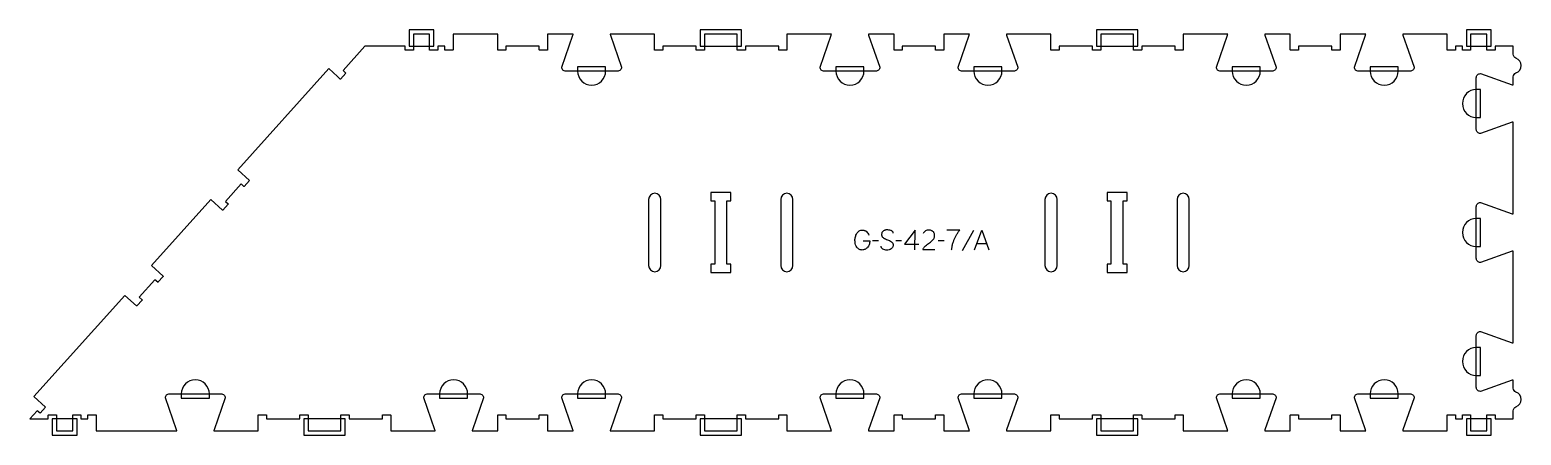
# Model space of a CAD drawing. Extents: x 0 to 2258, y -6 to 606.
import ezdxf

# ---------------------------------------------------------------- set-up
doc = ezdxf.new("R2010")
doc.units = 0
for name, color, linetype in [('1_ANYTOOL_1MMDEEP_LABELS_S', 2, 'CONTINUOUS'), ('3_ANYTOOL_CUTTHROUGH_INSID', 4, 'CONTINUOUS'), ('4_ANYTOOL_CUTTHROUGH_OUTSI', 5, 'CONTINUOUS'), ('5_ANYTOOL_HALF_MILL_9MM_IN', 3, 'CONTINUOUS')]:
    doc.layers.add(name, color=color, linetype=linetype)

msp = doc.modelspace()

# ---------------------------------------------------------------- linework, layer by layer
at = {"layer": '1_ANYTOOL_1MMDEEP_LABELS_S'}
for p, q in [((1428.450768, 302.859904), (1411.265054, 272.088475)), ((1284.750768, 287.217046), (1275.965054, 287.131332)), ((1319.807911, 287.217046), (1311.022197, 287.131332)), ((1324.093626, 281.988475), (1345.865054, 281.988475)), ((1384.007911, 287.217046), (1375.222197, 287.131332)), ((1433.636483, 282.888475), (1448.550768, 282.888475))]:
    msp.add_line(p, q, dxfattribs=at)
for points in [[(1261.865054, 287.131332), (1271.636483, 287.088475, -0.031732), (1271.368372, 284.081073, -0.048764), (1270.623983, 281.163475, -0.050291), (1269.51427, 278.852967, -0.060119), (1267.92934, 276.845618, -0.036578), (1266.19732, 275.359201, -0.050793), (1264.238268, 274.199189, -0.051881), (1262.285251, 273.531445, -0.053919), (1260.236483, 273.288475, -0.055881), (1258.201335, 273.495419, -0.055271), (1256.261483, 274.145618, -0.05403), (1254.335507, 275.304811, -0.038531), (1252.650768, 276.802761, -0.067281), (1251.103055, 278.913775, -0.049165), (1250.07934, 281.334904, -0.047412), (1249.406413, 284.538822, -0.028075), (1249.222197, 287.817046, -0.03109), (1249.389723, 290.508626, -0.031496), (1249.89184, 293.158118, -0.031425), (1250.742712, 295.786362, -0.02824), (1251.900768, 298.295618, -0.064555), (1253.429572, 300.447143, -0.078906), (1255.495411, 302.072404, -0.076878), (1258.119012, 303.046953, -0.050594), (1260.922197, 303.331332, -0.039946), (1262.581758, 303.198535, -0.052714), (1264.184697, 302.763475, -0.053511), (1265.567894, 302.048141, -0.05153), (1266.772197, 301.059904, -0.040443), (1268.812421, 298.636762, -0.04035), (1270.436483, 295.917046)], [(1306.993626, 298.745618, 0.071867), (1306.800512, 300.082225, 0.100684), (1306.173983, 301.263475, 0.047558), (1305.699429, 301.739925, 0.038563), (1305.149429, 302.128654, 0.037928), (1304.452241, 302.476122, 0.026634), (1303.715054, 302.731332, 0.028461), (1300.691721, 303.417315, 0.041577), (1297.607911, 303.674189, 0.036938), (1296.105551, 303.56305, 0.041531), (1294.640054, 303.218832, 0.041583), (1293.262677, 302.641624, 0.038125), (1291.993626, 301.852761, 0.057611), (1290.923473, 300.860856, 0.065808), (1290.12934, 299.640261, 0.06469), (1289.651844, 298.180706, 0.046778), (1289.507911, 296.645618, 0.052235), (1289.670267, 295.095776, 0.075448), (1290.215054, 293.645618, 0.076671), (1291.131146, 292.472565, 0.061023), (1292.336483, 291.588475, 0.021951), (1295.365337, 290.061129, 0.018213), (1298.507911, 288.781332, -0.02405), (1301.609396, 287.47587, -0.02981), (1304.550768, 285.845618, -0.068439), (1305.69207, 284.879687, -0.079282), (1306.500768, 283.627761, -0.076308), (1306.925768, 282.049079, -0.047772), (1306.950768, 280.402761, -0.046243), (1306.657534, 278.721801, -0.06359), (1306.007911, 277.150975, -0.064671), (1305.035087, 275.866786, -0.057073), (1303.77934, 274.852761, -0.067522), (1300.811031, 273.48985, -0.070793), (1297.586483, 272.988475, -0.064027), (1294.447467, 273.35099, -0.070447), (1291.522197, 274.531332, -0.054374), (1290.36378, 275.380965, -0.074742), (1289.465054, 276.492046, -0.075199), (1288.942047, 277.798425, -0.057737), (1288.77934, 279.202761)], [(1370.293626, 273.374189), (1351.993626, 273.417046, -0.034491), (1352.656404, 275.164378, -0.037732), (1353.563268, 276.797404, -0.037744), (1354.702563, 278.27204, -0.03482), (1356.043626, 279.567046, -0.00859), (1359.00285, 281.965629, -0.008791), (1362.043626, 284.259904, 0.020588), (1364.862914, 286.493346, 0.025206), (1367.465054, 288.974189, 0.046908), (1368.485649, 290.275431, 0.051091), (1369.232911, 291.749189, 0.050722), (1369.681644, 293.397364, 0.041139), (1369.822197, 295.102761, 0.039396), (1369.679552, 296.910346, 0.058519), (1369.190054, 298.649189, 0.060358), (1368.399496, 300.056305, 0.061397), (1367.293626, 301.231332, 0.048006), (1365.937668, 302.153292, 0.045901), (1364.432911, 302.806332, 0.045216), (1362.69285, 303.208892, 0.034258), (1360.907911, 303.331332, 0.055622), (1358.273341, 303.037345, 0.079896), (1355.82934, 302.056332, 0.080617), (1353.859952, 300.390632, 0.060287), (1352.422197, 298.231332)], [(1395.536483, 273.331332, -0.003774), (1395.852122, 275.508853, -0.003814), (1396.200768, 277.681332, -0.008634), (1396.603013, 279.842456, -0.008564), (1397.07934, 281.988475), (1398.322197, 285.974189, -0.011438), (1399.061961, 288.073176, -0.014127), (1399.907911, 290.131332), (1401.450768, 293.388475, -0.028337), (1403.60262, 297.313145, -0.019583), (1406.122197, 301.017046), (1407.87934, 303.331332), (1388.293626, 303.331332)]]:
    msp.add_lwpolyline(points, format="xyb", dxfattribs=at)
for points in [[(1340.07934, 273.331332), (1340.122197, 303.374189), (1324.093626, 281.988475)], [(1430.165054, 273.331332), (1441.050768, 303.331332), (1452.107911, 273.331332)]]:
    msp.add_lwpolyline(points, dxfattribs=at)
at = {"layer": '3_ANYTOOL_CUTTHROUGH_INSID'}
for points in [[(955.315575, 249.750003), (955.315575, 349.749997, 1), (936.815575, 349.749997), (936.815575, 249.750003, 1)], [(1136.815575, 249.750003, 1), (1155.315575, 249.750003), (1155.315575, 349.749997, 1), (1136.815575, 349.749997)], [(1555.315575, 249.750003), (1555.315575, 349.749997, 1), (1536.815575, 349.749997), (1536.815575, 249.750003, 1)], [(1736.815575, 249.750003, 1), (1755.315575, 249.750003), (1755.315575, 349.749997, 1), (1736.815575, 349.749997)]]:
    msp.add_lwpolyline(points, format="xyb", close=True, dxfattribs=at)
for points in [[(1030.815575, 360), (1030.815575, 347.5), (1036.815575, 347.5), (1036.815575, 252), (1030.815575, 252), (1030.815575, 239.5), (1061.315575, 239.5), (1061.315575, 252), (1055.315575, 252), (1055.315575, 347.5), (1061.315575, 347.5), (1061.315575, 360)], [(1630.815575, 360), (1630.815575, 347.5), (1636.815575, 347.5), (1636.815575, 252), (1630.815575, 252), (1630.815575, 239.5), (1661.315575, 239.5), (1661.315575, 252), (1655.315575, 252), (1655.315575, 347.5), (1661.315575, 347.5), (1661.315575, 360)]]:
    msp.add_lwpolyline(points, close=True, dxfattribs=at)
at = {"layer": '4_ANYTOOL_CUTTHROUGH_OUTSI'}
msp.add_lwpolyline([(1196.065575, 599.5), (1146.315575, 599.5), (1146.315575, 575.75, -0.414214), (1146.065575, 575.5), (1134.065575, 575.5, -0.414214), (1133.815575, 575.75), (1133.815575, 581.5), (1083.315575, 581.5), (1083.315575, 575.75, -0.414214), (1083.065575, 575.5), (1071.065575, 575.5, -0.414214), (1070.815575, 575.75), (1070.815575, 599.5), (1021.315575, 599.5), (1021.315575, 575.75, -0.414214), (1021.065575, 575.5), (1009.065575, 575.5, -0.414214), (1008.815575, 575.75), (1008.815575, 581.5), (958.315575, 581.5), (958.315575, 575.75, -0.414214), (958.065575, 575.5), (946.065575, 575.5, -0.414214), (945.815575, 575.75), (945.815575, 599.5), (896.065575, 599.5), (878.624012, 599.500001, 0.061784), (878.859006, 598.10513), (895.754539, 549.832588, -0.084368), (895.768575, 549.750001, -0.414214), (889.518575, 543.500001), (811.518575, 543.500001, -0.414214), (805.268575, 549.750001, -0.084368), (805.28261, 549.832588), (822.181723, 598.116195, 0.061178), (822.413137, 599.500001), (783.815575, 599.500001), (783.815575, 575.750001, -0.414214), (783.565575, 575.500001), (771.565575, 575.500001, -0.414214), (771.315575, 575.750001), (771.315575, 581.500001), (720.815575, 581.500001), (720.815575, 575.750001, -0.414214), (720.565575, 575.500001), (708.565575, 575.500001, -0.414214), (708.315575, 575.750001), (708.315575, 599.500001), (640.708569, 599.500037), (640.708569, 575.750037, -0.414214), (640.458569, 575.500037), (628.458569, 575.500037, -0.414214), (628.208569, 575.750037), (628.208569, 581.500037), (617.708569, 581.500037), (617.708569, 575.750037, -0.414214), (617.458569, 575.500037), (605.458569, 575.500037, -0.414214), (605.208569, 575.750037), (605.208569, 599.500037), (580.708569, 599.500037), (580.708569, 575.750037, -0.414214), (580.458569, 575.500037), (568.458569, 575.500037, -0.414214), (568.208569, 575.750037), (568.208569, 581.500041), (507.377674, 581.500864), (474.172355, 544.622623), (478.445437, 540.775122, -0.414214), (478.463941, 540.422054), (470.434374, 531.504316, -0.414214), (470.081305, 531.485812), (465.622436, 535.500596), (452.431615, 547.377664), (314.766813, 394.485412), (332.416502, 378.59356, -0.414214), (332.435006, 378.240491), (324.405439, 369.322753, -0.414214), (324.05237, 369.304249), (319.779287, 373.15175), (296.025151, 346.770109), (300.298233, 342.922608, -0.414214), (300.316737, 342.569539), (292.28717, 333.651801, -0.414214), (291.934101, 333.633298), (274.284411, 349.52515), (184.349243, 249.642026), (201.998932, 233.750174, -0.414214), (202.017436, 233.397106), (193.987869, 224.479368, -0.414214), (193.6348, 224.460864), (189.361717, 228.308365), (165.607581, 201.926724), (169.880663, 198.079223, -0.414214), (169.899167, 197.726154), (161.8696, 188.808416, -0.414214), (161.516531, 188.789912), (143.866841, 204.681764), (6.202039, 51.789512), (23.851728, 35.89766, -0.414214), (23.870232, 35.544591), (15.840665, 26.626853, -0.414214), (15.487596, 26.60835), (11.214513, 30.455851), (0, 18.000869), (27.967137, 18.000826), (27.967137, 23.750826, -0.414214), (28.217137, 24.000826), (40.217137, 24.000826, -0.414214), (40.467137, 23.750826), (40.467137, 0.000826), (64.967137, 0.000826), (64.967137, 23.750826, -0.414214), (65.217137, 24.000826), (77.217137, 24.000826, -0.414214), (77.467137, 23.750826), (77.467137, 18.000826), (87.967137, 18.000826), (87.967137, 23.750826, -0.414214), (88.217137, 24.000826), (100.217137, 24.000826, -0.414214), (100.467137, 23.750826), (100.467137, 0.000824), (222.41299, 0.000002, 0.061398), (222.178044, 1.394871), (205.282511, 49.667413, -0.084368), (205.268475, 49.750001, -0.414214), (211.518475, 56.000001), (289.518475, 56.000001, -0.414214), (295.768475, 49.750001, -0.084368), (295.75444, 49.667413), (278.855327, 1.383806, 0.061204), (278.623985, 0.000001), (345.815575, 0.000001), (345.815575, 23.750001, -0.414214), (346.065575, 24.000001), (358.065575, 24.000001, -0.414214), (358.315575, 23.750001), (358.315575, 18.000001), (408.815575, 18.000001), (408.815575, 23.750001, -0.414214), (409.065575, 24.000001), (421.065575, 24.000001, -0.414214), (421.315575, 23.750001), (421.315575, 0.000001), (470.815575, 0.000001), (470.815575, 23.750001, -0.414214), (471.065575, 24.000001), (483.065575, 24.000001, -0.414214), (483.315575, 23.750001), (483.315575, 18.000001), (533.815575, 18.000001), (533.815575, 23.750001, -0.414214), (534.065575, 24.000001), (546.065575, 24.000001, -0.414214), (546.315575, 23.750001), (546.315575, 0.000001), (613.507137, 0.000001, 0.061784), (613.272143, 1.394871), (596.37661, 49.667413, -0.084368), (596.362575, 49.750001, -0.414214), (602.612575, 56.000001), (680.612575, 56.000001, -0.414214), (686.862575, 49.750001, -0.084368), (686.848539, 49.667413), (669.949426, 1.383806, 0.061178), (669.718012, 0.000001), (708.315575, 0.000001), (708.315575, 23.750001, -0.414214), (708.565575, 24.000001), (720.565575, 24.000001, -0.414214), (720.815575, 23.750001), (720.815575, 18.000001), (771.315575, 18.000001), (771.315575, 23.750001, -0.414214), (771.565575, 24.000001), (783.565575, 24.000001, -0.414214), (783.815575, 23.750001), (783.815575, 0.000001), (822.413137, 0.000001, 0.061784), (822.178143, 1.394871), (805.28261, 49.667413, -0.084368), (805.268575, 49.750001, -0.414214), (811.518575, 56.000001), (889.518575, 56.000001, -0.414214), (895.768575, 49.750001, -0.084368), (895.754539, 49.667413), (878.855426, 1.383806, 0.061178), (878.624012, 0.000001), (896.065575, 0), (945.815575, 0), (945.815575, 23.75, -0.414214), (946.065575, 24), (958.065575, 24, -0.414214), (958.315575, 23.75), (958.315575, 18), (1008.815575, 18), (1008.815575, 23.75, -0.414214), (1009.065575, 24), (1021.065575, 24, -0.414214), (1021.315575, 23.75), (1021.315575, 0), (1070.815575, 0), (1070.815575, 23.75, -0.414214), (1071.065575, 24), (1083.065575, 24, -0.414214), (1083.315575, 23.75), (1083.315575, 18), (1133.815575, 18), (1133.815575, 23.75, -0.414214), (1134.065575, 24), (1146.065575, 24, -0.414214), (1146.315575, 23.75), (1146.315575, 0), (1213.507137, 0, 0.061784), (1213.272143, 1.39487), (1196.37661, 49.667412, -0.084368), (1196.362575, 49.75, -0.414214), (1202.612575, 56), (1280.612575, 56, -0.414214), (1286.862575, 49.75, -0.084368), (1286.848539, 49.667412), (1269.949426, 1.383805, 0.061178), (1269.718012, 0), (1308.315575, 0), (1308.315575, 23.75, -0.414214), (1308.565575, 24), (1320.565575, 24, -0.414214), (1320.815575, 23.75), (1320.815575, 18), (1371.315575, 18), (1371.315575, 23.75, -0.414214), (1371.565575, 24), (1383.565575, 24, -0.414214), (1383.815575, 23.75), (1383.815575, 0), (1422.413137, 0, 0.061784), (1422.178143, 1.39487), (1405.28261, 49.667412, -0.084368), (1405.268575, 49.75, -0.414214), (1411.518575, 56), (1489.518575, 56, -0.414214), (1495.768575, 49.75, -0.084368), (1495.754539, 49.667412), (1478.855426, 1.383805, 0.061178), (1478.624012, 0), (1545.815575, 0), (1545.815575, 23.75, -0.414214), (1546.065575, 24), (1558.065575, 24, -0.414214), (1558.315575, 23.75), (1558.315575, 18), (1608.815575, 18), (1608.815575, 23.75, -0.414214), (1609.065575, 24), (1621.065575, 24, -0.414214), (1621.315575, 23.75), (1621.315575, 0), (1670.815575, 0), (1670.815575, 23.75, -0.414214), (1671.065575, 24), (1683.065575, 24, -0.414214), (1683.315575, 23.75), (1683.315575, 18), (1733.815575, 18), (1733.815575, 23.75, -0.414214), (1734.065575, 24), (1746.065575, 24, -0.414214), (1746.315575, 23.75), (1746.315575, 0), (1813.507137, 0, 0.061784), (1813.272143, 1.39487), (1796.37661, 49.667412, -0.084368), (1796.362575, 49.75, -0.414214), (1802.612575, 56), (1880.612575, 56, -0.414214), (1886.862575, 49.75, -0.084368), (1886.848539, 49.667412), (1869.949426, 1.383805, 0.061178), (1869.718012, 0), (1908.315575, 0), (1908.315575, 23.75, -0.414214), (1908.565575, 24), (1920.565575, 24, -0.414214), (1920.815575, 23.75), (1920.815575, 18), (1971.315575, 18), (1971.315575, 23.75, -0.414214), (1971.565575, 24), (1983.565575, 24, -0.414214), (1983.815575, 23.75), (1983.815575, 0), (2022.413137, 0, 0.061784), (2022.178143, 1.39487), (2005.28261, 49.667412, -0.084368), (2005.268575, 49.75, -0.414214), (2011.518575, 56), (2089.518575, 56, -0.414214), (2095.768575, 49.75, -0.084368), (2095.754539, 49.667412), (2078.855426, 1.383805, 0.061178), (2078.624012, 0), (2145.815575, 0), (2145.815575, 23.75, -0.414214), (2146.065575, 24), (2158.065575, 24, -0.414214), (2158.315575, 23.75), (2158.315575, 18.000001), (2168.815575, 18.00003), (2168.815575, 23.750061, -0.414214), (2169.065575, 24.000061), (2181.065575, 24.000061, -0.414214), (2181.315575, 23.750061), (2181.315575, 0.000061), (2205.815575, 0.000061), (2205.815575, 23.750061, -0.414214), (2206.065575, 24.000061), (2218.065575, 24.000061, -0.414214), (2218.315575, 23.750061), (2218.315575, 18.000134), (2245.815575, 18.000001), (2245.815575, 30.403647, -0.317837), (2249.982241, 36.296203, 0.707107), (2249.982241, 58.452216, -0.317837), (2245.815575, 64.344772), (2245.815575, 76.744268, 0.061977), (2244.420807, 76.509208), (2196.148164, 59.613246, -0.08437), (2196.065575, 59.59921, -0.414214), (2189.815575, 65.84921), (2189.815575, 143.84921, -0.414214), (2196.065575, 150.09921, -0.084368), (2196.148162, 150.085174), (2244.431769, 133.186061, 0.061178), (2245.815575, 132.954647), (2245.815575, 271.643772, 0.061784), (2244.420704, 271.408778), (2196.148162, 254.513245, -0.084368), (2196.065575, 254.49921, -0.414214), (2189.815575, 260.74921), (2189.815575, 338.74921, -0.414214), (2196.065575, 344.99921, -0.084368), (2196.148162, 344.985174), (2244.431769, 328.086061, 0.061178), (2245.815575, 327.854647), (2245.815575, 466.543772, 0.061784), (2244.420704, 466.308778), (2196.148162, 449.413245, -0.084368), (2196.065575, 449.39921, -0.414214), (2189.815575, 455.64921), (2189.815575, 533.64921, -0.414214), (2196.065575, 539.89921, -0.084368), (2196.148162, 539.885174), (2244.431769, 522.986061, 0.061229), (2245.815575, 522.75479), (2245.815575, 535.153647, -0.317837), (2249.982241, 541.046203, 0.707107), (2249.982241, 563.202216, -0.317837), (2245.815575, 569.094772), (2245.815575, 581.499607), (2218.315575, 581.499863), (2218.315575, 575.749939, -0.414214), (2218.065575, 575.499939), (2206.065575, 575.499939, -0.414214), (2205.815575, 575.749939), (2205.815575, 599.499939), (2181.315575, 599.499939), (2181.315575, 575.749939, -0.414214), (2181.065575, 575.499939), (2169.065575, 575.499939, -0.414214), (2168.815575, 575.749939), (2168.815575, 581.49997), (2158.315575, 581.499999), (2158.315575, 575.75, -0.414214), (2158.065575, 575.5), (2146.065575, 575.5, -0.414214), (2145.815575, 575.75), (2145.815575, 599.5), (2096.065575, 599.5), (2078.624012, 599.5, 0.061784), (2078.859006, 598.10513), (2095.754539, 549.832588, -0.084368), (2095.768575, 549.75, -0.414214), (2089.518575, 543.5), (2011.518575, 543.5, -0.414214), (2005.268575, 549.75, -0.084368), (2005.28261, 549.832588), (2022.181723, 598.116195, 0.061178), (2022.413137, 599.5), (1983.815575, 599.5), (1983.815575, 575.75, -0.414214), (1983.565575, 575.5), (1971.565575, 575.5, -0.414214), (1971.315575, 575.75), (1971.315575, 581.5), (1920.815575, 581.5), (1920.815575, 575.75, -0.414214), (1920.565575, 575.5), (1908.565575, 575.5, -0.414214), (1908.315575, 575.75), (1908.315575, 599.5), (1869.718012, 599.5, 0.061784), (1869.953006, 598.10513), (1886.848539, 549.832588, -0.084368), (1886.862575, 549.75, -0.414214), (1880.612575, 543.5), (1802.612575, 543.5, -0.414214), (1796.362575, 549.75, -0.084368), (1796.37661, 549.832588), (1813.275723, 598.116195, 0.061178), (1813.507137, 599.5), (1796.065575, 599.5), (1746.315575, 599.5), (1746.315575, 575.75, -0.414214), (1746.065575, 575.5), (1734.065575, 575.5, -0.414214), (1733.815575, 575.75), (1733.815575, 581.5), (1683.315575, 581.5), (1683.315575, 575.75, -0.414214), (1683.065575, 575.5), (1671.065575, 575.5, -0.414214), (1670.815575, 575.75), (1670.815575, 599.5), (1621.315575, 599.5), (1621.315575, 575.75, -0.414214), (1621.065575, 575.5), (1609.065575, 575.5, -0.414214), (1608.815575, 575.75), (1608.815575, 581.5), (1558.315575, 581.5), (1558.315575, 575.75, -0.414214), (1558.065575, 575.5), (1546.065575, 575.5, -0.414214), (1545.815575, 575.75), (1545.815575, 599.5), (1478.624012, 599.5, 0.061784), (1478.859006, 598.10513), (1495.754539, 549.832588, -0.084368), (1495.768575, 549.75, -0.414214), (1489.518575, 543.5), (1411.518575, 543.5, -0.414214), (1405.268575, 549.75, -0.084368), (1405.28261, 549.832588), (1422.181723, 598.116195, 0.061178), (1422.413137, 599.5), (1383.815575, 599.5), (1383.815575, 575.75, -0.414214), (1383.565575, 575.5), (1371.565575, 575.5, -0.414214), (1371.315575, 575.75), (1371.315575, 581.5), (1320.815575, 581.5), (1320.815575, 575.75, -0.414214), (1320.565575, 575.5), (1308.565575, 575.5, -0.414214), (1308.315575, 575.75), (1308.315575, 599.5), (1269.718012, 599.5, 0.061784), (1269.953006, 598.10513), (1286.848539, 549.832588, -0.084368), (1286.862575, 549.75, -0.414214), (1280.612575, 543.5), (1202.612575, 543.5, -0.414214), (1196.362575, 549.75, -0.084368), (1196.37661, 549.832588), (1213.275723, 598.116195, 0.061178), (1213.507137, 599.5)], format="xyb", close=True, dxfattribs=at)
at = {"layer": '5_ANYTOOL_HALF_MILL_9MM_IN'}
for points in [[(580.208569, 581.500037), (605.708569, 581.500037), (611.708569, 581.500037), (611.708569, 599.740037), (611.708569, 606.000037), (574.208569, 606.000037), (574.208569, 599.740037), (574.208569, 581.500037)], [(1020.815575, 581.5), (1071.315575, 581.5), (1077.315575, 581.5), (1077.315575, 599.74), (1077.315575, 606), (1021.075575, 606), (1014.815575, 606), (1014.815575, 581.5)], [(1620.815575, 581.5), (1671.315575, 581.5), (1677.315575, 581.5), (1677.315575, 599.74), (1677.315575, 606), (1621.075575, 606), (1614.815575, 606), (1614.815575, 581.5)], [(2180.815575, 581.55787), (2206.315575, 581.55787), (2212.315575, 581.55787), (2212.315575, 599.739939), (2212.315575, 605.999939), (2181.075575, 605.999939), (2174.815575, 605.999939), (2174.815575, 581.55787)], [(65.467137, 18.000825), (39.967137, 18.000825), (33.967137, 18.000825), (33.967137, -0.239175), (33.967137, -6.499175), (71.467137, -6.499175), (71.467137, -0.239175), (71.467137, 18.000825)], [(471.315575, 18), (420.815575, 18), (414.815575, 18), (414.815575, -0.24), (414.815575, -6.5), (471.055575, -6.5), (477.315575, -6.5), (477.315575, 18)], [(1071.315575, 18), (1020.815575, 18), (1014.815575, 18), (1014.815575, -6.5), (1021.075575, -6.5), (1071.055575, -6.5), (1077.315575, -6.5), (1077.315575, 18)], [(1671.315575, 18), (1620.815575, 18), (1614.815575, 18), (1614.815575, -6.5), (1621.075575, -6.5), (1671.055575, -6.5), (1677.315575, -6.5), (1677.315575, 18)], [(2206.315575, 17.94213), (2180.815575, 17.94213), (2174.815575, 17.94213), (2174.815575, -0.239939), (2174.815575, -6.499939), (2206.055575, -6.499939), (2212.315575, -6.499939), (2212.315575, 17.94213)]]:
    msp.add_lwpolyline(points, close=True, dxfattribs=at)
for points in [[(829.268575, 543.75, 1), (871.768575, 543.75), (871.768575, 550), (829.268575, 550)], [(1220.362575, 543.75, 1), (1262.862575, 543.75), (1262.862575, 550), (1220.362575, 550)], [(1429.268575, 543.75, 1), (1471.768575, 543.75), (1471.768575, 550), (1429.268575, 550)], [(1820.362575, 543.75, 1), (1862.862575, 543.75), (1862.862575, 550), (1820.362575, 550)], [(2029.268575, 543.75, 1), (2071.768575, 543.75), (2071.768575, 550), (2029.268575, 550)], [(2190.065575, 515.9, 1), (2190.065575, 473.4), (2196.315575, 473.4), (2196.315575, 515.9)], [(2190.065575, 321, 1), (2190.065575, 278.5), (2196.315575, 278.5), (2196.315575, 321)], [(2190.065575, 126.1, 1), (2190.065575, 83.6), (2196.315575, 83.6), (2196.315575, 126.1)], [(271.768572, 55.5), (271.768572, 55.75, 1), (229.268572, 55.75), (229.268572, 49.5), (271.768572, 49.5)], [(662.862575, 55.5), (662.862575, 55.75, 1), (620.362575, 55.75), (620.362575, 49.5), (662.862575, 49.5)], [(871.768575, 55.5), (871.768575, 55.75, 1), (829.268575, 55.75), (829.268575, 49.5), (871.768575, 49.5)], [(1262.862575, 55.5), (1262.862575, 55.75, 1), (1220.362575, 55.75), (1220.362575, 49.5), (1262.862575, 49.5)], [(1471.768575, 55.5), (1471.768575, 55.75, 1), (1429.268575, 55.75), (1429.268575, 49.5), (1471.768575, 49.5)], [(1862.862575, 55.5), (1862.862575, 55.75, 1), (1820.362575, 55.75), (1820.362575, 49.5), (1862.862575, 49.5)], [(2071.768575, 55.5), (2071.768575, 55.75, 1), (2029.268575, 55.75), (2029.268575, 49.5), (2071.768575, 49.5)]]:
    msp.add_lwpolyline(points, format="xyb", close=True, dxfattribs=at)

doc.saveas('drawing.dxf')
